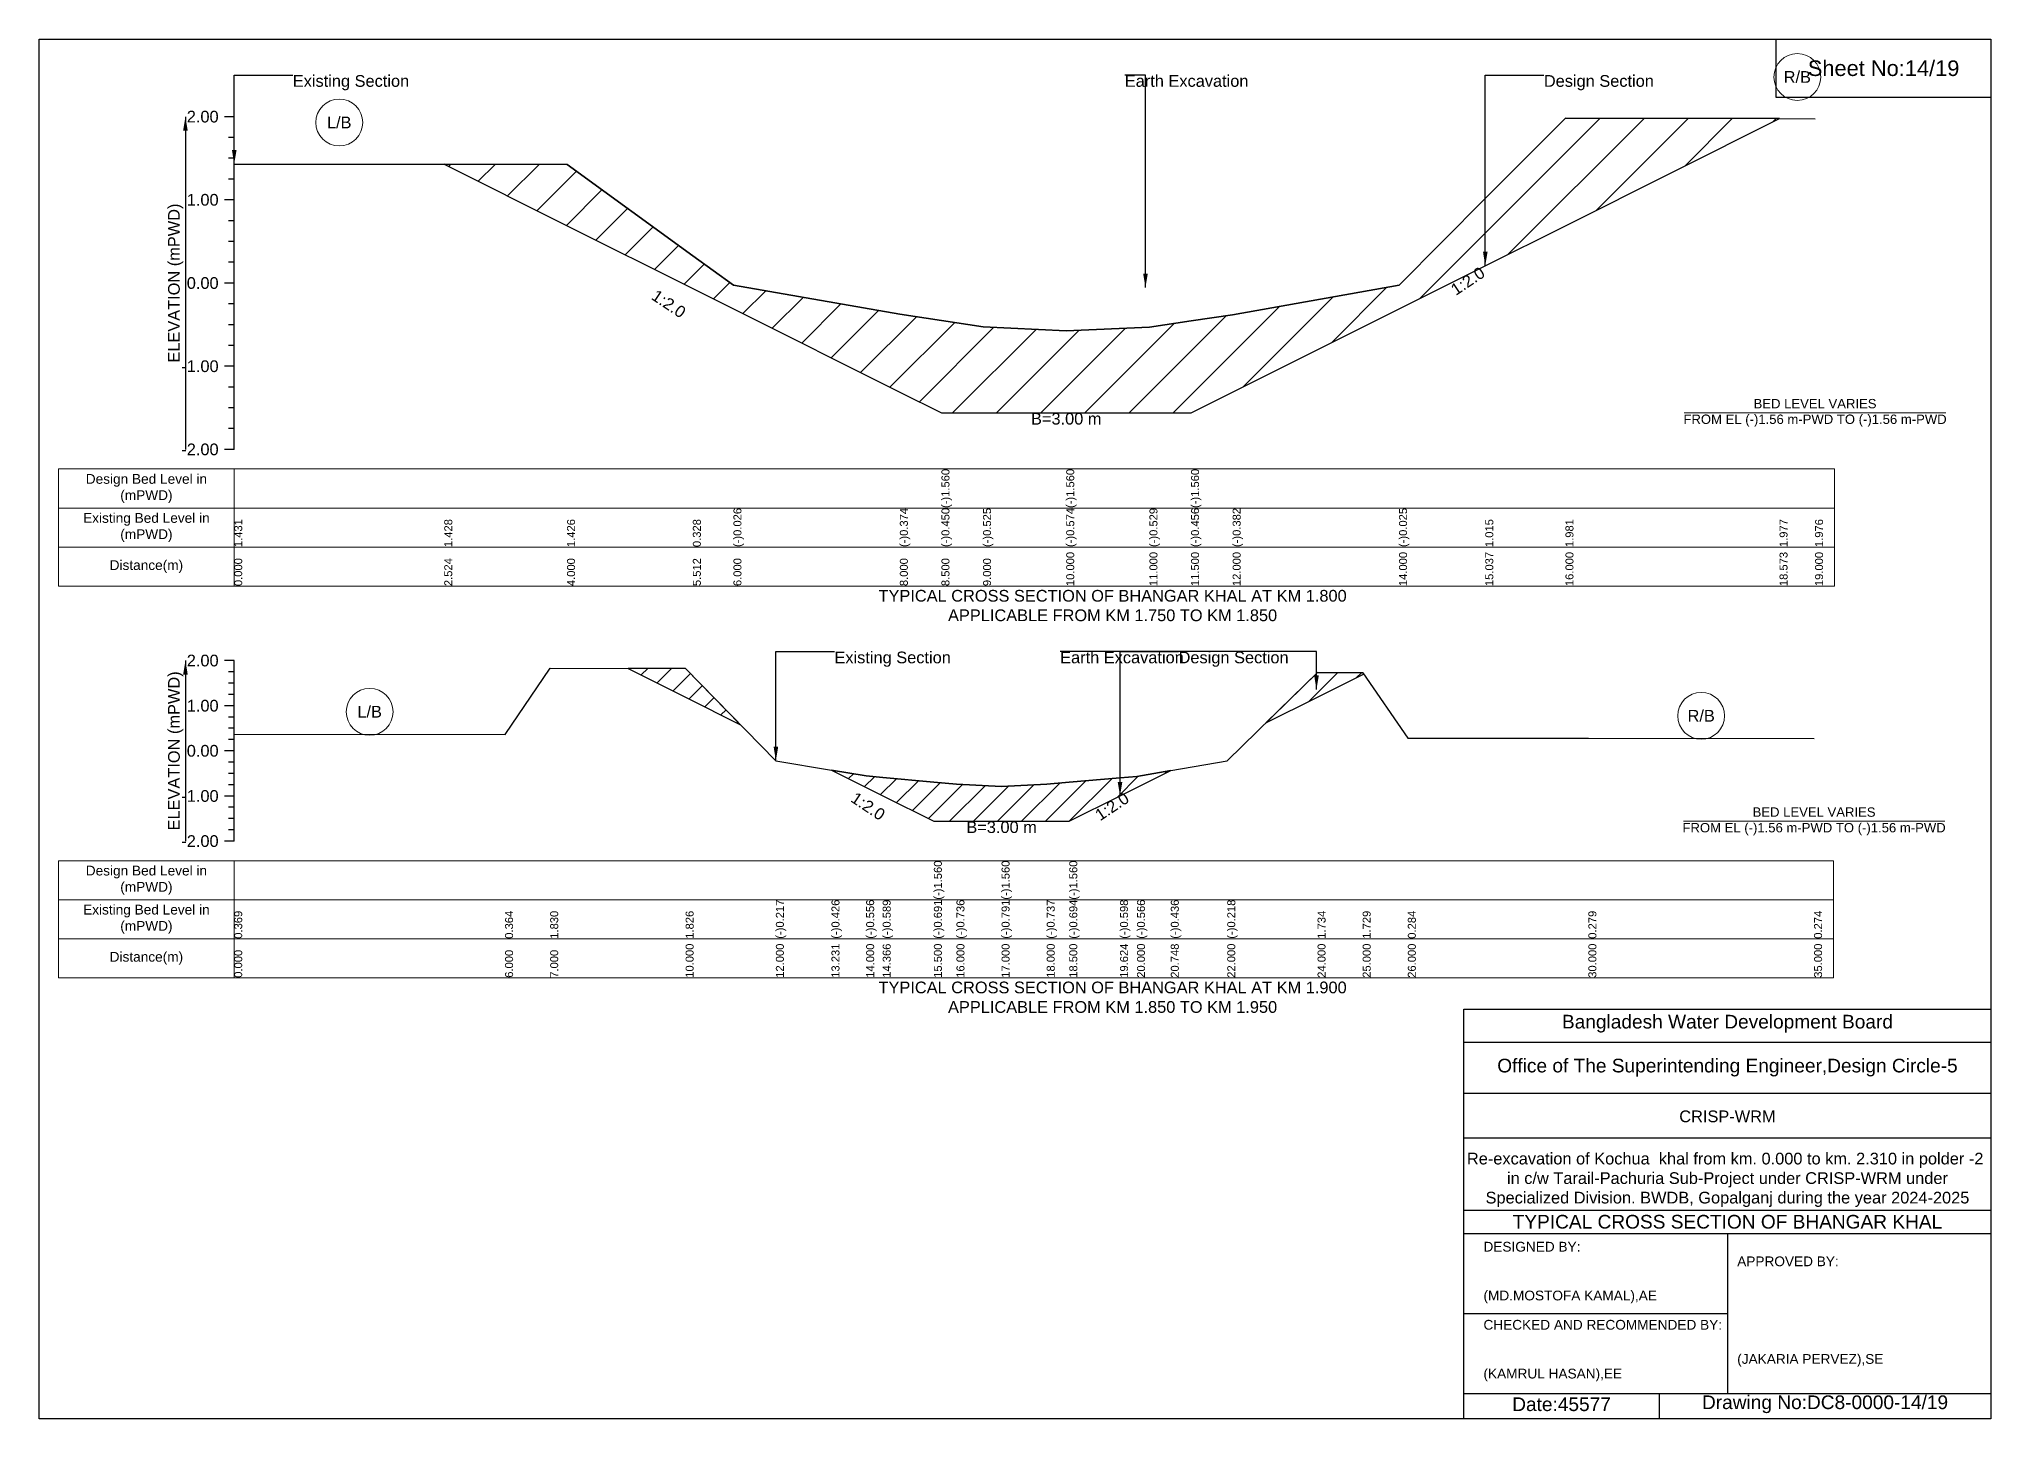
# Model space of a CAD drawing. Header units: inches. Extents: x 91000 to 288000, y -5656 to 0.
# Drawn here: x 230000 to 238000, y -5656 to 0 of the extents above; entities that cross this region are included whole.
import ezdxf

# ---------------------------------------------------------------- set-up
doc = ezdxf.new("R2010")
doc.units = ezdxf.units.IN
doc.header["$LTSCALE"] = 7
doc.header["$MEASUREMENT"] = 0
for name, color, linetype, lineweight in [('Cross section Data Border', 7, 'Continuous', 9), ('Cross Section Labels', 7, 'Continuous', 9), ('Existing_Bed_Level for Xsection', 7, 'Continuous', 25)]:
    doc.layers.add(name, color=color, linetype=linetype, lineweight=lineweight)
doc.styles.get("Standard").update_dxf_attribs({"font": 'arial.ttf'})
doc.dimstyles.get("Standard").update_dxf_attribs({"dimtxt": 0.18, "dimasz": 0.18, "dimexe": 0.18, "dimexo": 0.0625, "dimgap": 0.09, "dimtad": 0, "dimtih": 1, "dimtoh": 1, "dimdec": 4, "dimzin": 0, "dimdsep": 46, "dimtxsty": 'Standard', "dimcen": 0.09, "dimadec": 0, "dimazin": 0, "dimtfac": 1, "dimtdec": 4, "dimtofl": 0, "dimtmove": 0, "dimatfit": 3, "dimfxl": 1, "dimtolj": 1, "dimtzin": 0, "dimarcsym": 0})

msp = doc.modelspace()

# ---------------------------------------------------------------- hatches: boundary and pattern name
at = {"layer": 'Existing_Bed_Level for Xsection'}
h = msp.add_hatch(dxfattribs=at)
h.set_pattern_fill('ANSI31', color=256, scale=1023, style=0)
h.paths.add_polyline_path([(231660.8, -513.4), (232164, -765), (232679.6, -1022.8), (232846, -1106), (233528, -1447), (233698.5, -1532.2), (233869, -1532.2), (234210, -1532.2), (234551, -1532.2), (234721.5, -1532.2), (234892, -1447), (235574, -1106), (235927.5, -929.2), (236256, -765), (237133.5, -326.2), (236256, -324.7), (235927.5, -654.2), (235574, -1008.8), (234892, -1130.5), (234721.5, -1155.6), (234551, -1180.7), (234210, -1196), (233869, -1179.3), (233698.5, -1153.5), (233528, -1127.8), (232846, -1009.1), (232679.6, -888.4), (232164, -514)])
h = msp.add_hatch(dxfattribs=at)
h.set_pattern_fill('ANSI31', color=256, scale=555, style=0)
h.paths.add_polyline_path([(232414.1, -2579.5), (232650, -2697.5), (232875.6, -2810.3), (232650, -2579.9)])
h = msp.add_hatch(dxfattribs=at)
h.set_pattern_fill('ANSI31', color=256, scale=555, style=0)
h.paths.add_polyline_path([(235028.6, -2803.2), (235240, -2697.5), (235425, -2605), (235428.7, -2603.2), (235425, -2597.8), (235240, -2596.9)])
h = msp.add_hatch(dxfattribs=at)
h.set_pattern_fill('ANSI31', color=256, scale=555, style=0)
h.paths.add_polyline_path([(233247.8, -2996.4), (233390, -3067.5), (233457.7, -3101.3), (233667.5, -3206.3), (233760, -3206.3), (233945, -3206.3), (234130, -3206.3), (234222.5, -3206.3), (234430.5, -3102.3), (234500, -3067.5), (234638.5, -2998.3), (234500, -3022.4), (234430.5, -3028.3), (234222.5, -3046.1), (234130, -3054), (233945, -3064), (233760, -3053.8), (233667.5, -3045.5), (233457.7, -3026.6), (233390, -3020.5)])

# ---------------------------------------------------------------- linework, layer by layer
for points in [[(230000, 0), (238000, 0), (238000, -5656), (230000, -5656)], [(237120, 0), (238000, 0), (238000, -240), (237120, -240)]]:
    msp.add_lwpolyline(points, close=True)
for points in [[(235840, -5656), (235840, -3976), (238000, -3976)], [(235840, -4112), (238000, -4112)], [(235840, -4320), (238000, -4320)], [(235840, -4504), (238000, -4504)], [(235840, -4800), (238000, -4800)], [(235840, -4896), (238000, -4896)], [(236920, -4896), (236920, -5552)], [(235840, -5224), (236920, -5224)], [(235840, -5552), (238000, -5552)], [(236640, -5552), (236640, -5656)]]:
    msp.add_lwpolyline(points)
at = {"layer": 'Cross section Data Border'}
for points in [[(230080, -1762.3), (237359, -1762.3), (237359, -2242.3), (230080, -2242.3)], [(230080, -3367.7), (237355, -3367.7), (237355, -3847.7), (230080, -3847.7)]]:
    msp.add_lwpolyline(points, close=True, dxfattribs=at)
for points in [[(230800, -1762.3), (230800, -2242.3)], [(230080, -1922.3), (237359, -1922.3)], [(230080, -2082.3), (237359, -2082.3)], [(230800, -3367.7), (230800, -3847.7)], [(230080, -3527.7), (237355, -3527.7)], [(230080, -3687.7), (237355, -3687.7)]]:
    msp.add_lwpolyline(points, dxfattribs=at)
at = {"layer": 'Cross Section Labels'}
for points in [[(236743.2, -1532.2), (237814.8, -1532.2)], [(236739.2, -3206.3), (237810.8, -3206.3)]]:
    msp.add_lwpolyline(points, dxfattribs=at)
for centre in [(237206.3, -155.8), (231230.4, -342.3), (231355, -2757.4), (236812.5, -2774)]:
    msp.add_circle(centre, 96, dxfattribs=at)
at = {"layer": 'Existing_Bed_Level for Xsection'}
for points in [[(230800, -318.3), (230760, -318.3)], [(230800, -1682.3), (230800, -1341.3), (230800, -1000.3), (230800, -659.3), (230800, -318.3)], [(230800, -512.3), (231660.8, -513.4), (232164, -514), (232679.6, -888.4), (232846, -1009.1), (233528, -1127.8), (233698.5, -1153.5), (233698.5, -1153.5), (233869, -1179.3), (234210, -1196), (234210, -1196), (234551, -1180.7), (234721.5, -1155.6), (234721.5, -1155.6), (234892, -1130.5), (235574, -1008.8), (235927.5, -654.2), (236256, -324.7), (237133.5, -326.2), (237279, -326.4)], [(230800, -403.5), (230776, -403.5)], [(230800, -488.8), (230776, -488.8)], [(230800, -574), (230776, -574)], [(230800, -659.3), (230760, -659.3)], [(230800, -744.5), (230776, -744.5)], [(230800, -829.8), (230776, -829.8)], [(230800, -915), (230776, -915)], [(230800, -1000.3), (230760, -1000.3)], [(230800, -1085.5), (230776, -1085.5)], [(230800, -1170.8), (230776, -1170.8)], [(230800, -1256), (230776, -1256)], [(230800, -1341.3), (230760, -1341.3)], [(230800, -1426.5), (230776, -1426.5)], [(230800, -1511.8), (230776, -1511.8)], [(230800, -1597), (230776, -1597)], [(230800, -1682.3), (230760, -1682.3)], [(230800, -2547.7), (230760, -2547.7)], [(230800, -3287.7), (230800, -3102.7), (230800, -2917.7), (230800, -2732.7), (230800, -2547.7)], [(230800, -2593.9), (230776, -2593.9)], [(230800, -2849.4), (231910, -2850.3), (232095, -2579.1), (232650, -2579.9), (233020, -2957.8), (233247.8, -2996.4), (233390, -3020.5), (233457.7, -3026.6), (233667.5, -3045.5), (233667.5, -3045.5), (233760, -3053.8), (233945, -3064), (233945, -3064), (234130, -3054), (234222.5, -3046.1), (234222.5, -3046.1), (234430.5, -3028.3), (234500, -3022.4), (234638.5, -2998.3), (234870, -2958), (235240, -2596.9), (235425, -2597.8), (235610, -2865.1), (236350, -2866.1), (237275, -2867)], [(230800, -2640.2), (230776, -2640.2)], [(230800, -2686.4), (230776, -2686.4)], [(230800, -2732.7), (230760, -2732.7)], [(230800, -2778.9), (230776, -2778.9)], [(230800, -2825.2), (230776, -2825.2)], [(230800, -2871.4), (230776, -2871.4)], [(230800, -2917.7), (230760, -2917.7)], [(230800, -2963.9), (230776, -2963.9)], [(230800, -3010.2), (230776, -3010.2)], [(230800, -3102.7), (230760, -3102.7)], [(230800, -3056.4), (230776, -3056.4)], [(230800, -3148.9), (230776, -3148.9)], [(230800, -3195.2), (230776, -3195.2)], [(230800, -3241.4), (230776, -3241.4)], [(230800, -3287.7), (230760, -3287.7)]]:
    msp.add_lwpolyline(points, dxfattribs=at)
for points in [[(231660.8, -513.4), (231660.8, -513.4), (232164, -765), (232679.6, -1022.8), (232846, -1106), (233528, -1447), (233698.5, -1532.2), (233698.5, -1532.2), (233869, -1532.2), (234210, -1532.2), (234210, -1532.2), (234551, -1532.2), (234721.5, -1532.2), (234721.5, -1532.2), (234892, -1447), (235574, -1106), (235927.5, -929.2), (236256, -765), (237133.5, -326.2), (236256, -324.7), (235927.5, -654.2), (235574, -1008.8), (234892, -1130.5), (234721.5, -1155.6), (234721.5, -1155.6), (234551, -1180.7), (234210, -1196), (234210, -1196), (233869, -1179.3), (233698.5, -1153.5), (233698.5, -1153.5), (233528, -1127.8), (232846, -1009.1), (232679.6, -888.4), (232164, -514), (231660.8, -513.4)], [(232414.1, -2579.5), (232650, -2697.5), (232875.6, -2810.3), (232650, -2579.9)], [(235028.6, -2803.2), (235240, -2697.5), (235425, -2605), (235428.7, -2603.2), (235425, -2597.8), (235240, -2596.9)], [(233247.8, -2996.4), (233390, -3067.5), (233457.7, -3101.3), (233667.5, -3206.3), (233667.5, -3206.3), (233760, -3206.3), (233945, -3206.3), (233945, -3206.3), (234130, -3206.3), (234222.5, -3206.3), (234222.5, -3206.3), (234430.5, -3102.3), (234500, -3067.5), (234638.5, -2998.3), (234500, -3022.4), (234430.5, -3028.3), (234222.5, -3046.1), (234222.5, -3046.1), (234130, -3054), (233945, -3064), (233945, -3064), (233760, -3053.8), (233667.5, -3045.5), (233667.5, -3045.5), (233457.7, -3026.6), (233390, -3020.5)]]:
    msp.add_lwpolyline(points, close=True, dxfattribs=at)

# ---------------------------------------------------------------- texts
at = {"attachment_point": 5}
for s, insert, char_height in [('Sheet No:14/19', (237560, -120), 64), ('Bangladesh Water Development Board', (236920, -4036), 56), ('Office of The Superintending Engineer,Design Circle-5', (236920, -4216), 56)]:
    msp.add_mtext(s, dxfattribs=dict(at, insert=insert, char_height=char_height))
for s, insert, char_height, width, attachment_point in [('CRISP-WRM', (236920, -4416), 48, 2240, 5), ('Re-excavation of Kochua  khal from km. 0.000 to km. 2.310 in polder -2  in c/w Tarail-Pachuria Sub-Project under CRISP-WRM under Specialized Division. BWDB, Gopalganj during the year 2024-2025', (236920, -4676), 48, 2160, 5), ('TYPICAL CROSS SECTION OF BHANGAR KHAL', (236920, -4848), 56, 2240, 5), ('DESIGNED BY:^J^J^J(MD.MOSTOFA KAMAL),AE', (235920, -5056), 40, 1120, 4), ('APPROVED BY:^J^J^J^J^J^J(JAKARIA PERVEZ),SE', (236960, -5216), 40, 1120, 4), ('CHECKED AND RECOMMENDED BY:^J^J^J(KAMRUL HASAN),EE', (235920, -5376), 40, 1120, 4), ('Date:45577', (236240, -5596), 56, 1120, 5), ('Drawing No:DC8-0000-14/19', (237320, -5596), 56, 1760, 5)]:
    msp.add_mtext(s, dxfattribs=dict(insert=insert, char_height=char_height, width=width, attachment_point=attachment_point))
at = {"layer": 'Cross section Data Border', "char_height": 40, "width": 640, "attachment_point": 5}
for s, insert in [('Design Bed Level in (mPWD)', (230440, -1842.3)), ('Existing Bed Level in (mPWD)', (230440, -2002.3)), ('Distance(m)', (230440, -2162.3)), ('Design Bed Level in (mPWD)', (230440, -3447.7)), ('Existing Bed Level in (mPWD)', (230440, -3607.7)), ('Distance(m)', (230440, -3767.7))]:
    msp.add_mtext(s, dxfattribs=dict(at, insert=insert))
at = {"layer": 'Cross Section Labels'}
for s, insert, char_height, attachment_point in [('Existing Section', (231040, -147.8), 48, 1), ('Earth Excavation', (234450, -147.8), 48, 1), ('Design Section', (236167.5, -147.8), 48, 1), ('R/B', (237206.3, -155.8), 48, 5), ('L/B', (231230.4, -342.3), 48, 5), ('BED LEVEL VARIES ^JFROM EL (-)1.56 m-PWD TO (-)1.56 m-PWD', (237279, -1532.2), 38.4, 5), ('B=3.00 m', (234210, -1532.2), 48, 2), ('TYPICAL CROSS SECTION OF BHANGAR KHAL AT KM 1.800^JAPPLICABLE FROM KM 1.750 TO KM 1.850', (234400, -2322.3), 48, 5), ('Existing Section', (233260, -2510.7), 48, 1), ('Earth Excavation', (234185, -2510.7), 48, 1), ('Design Section', (234670.5, -2510.7), 48, 1), ('L/B', (231355, -2757.4), 48, 5), ('R/B', (236812.5, -2774), 48, 5), ('BED LEVEL VARIES ^JFROM EL (-)1.56 m-PWD TO (-)1.56 m-PWD', (237275, -3206.3), 38.4, 5), ('B=3.00 m', (233945, -3206.3), 48, 2), ('TYPICAL CROSS SECTION OF BHANGAR KHAL AT KM 1.900^JAPPLICABLE FROM KM 1.850 TO KM 1.950', (234400, -3927.7), 48, 5)]:
    msp.add_mtext(s, dxfattribs=dict(at, insert=insert, char_height=char_height, attachment_point=attachment_point))
at = {"layer": 'Cross Section Labels', "char_height": 48, "attachment_point": 2}
for insert, rotation in [((235842.3, -971.8), 33.69007), ((232594.4, -1065.4), 326.30993), ((233411.4, -3124.5), 326.30993), ((234384.2, -3125.4), 33.69007)]:
    msp.add_mtext('1:2.0', dxfattribs=dict(at, insert=insert, rotation=rotation))
at = {"layer": 'Existing_Bed_Level for Xsection', "char_height": 48, "attachment_point": 6}
for s, insert in [('2.00', (230736, -318.3)), ('1.00', (230736, -659.3)), ('0.00', (230736, -1000.3)), ('-1.00', (230736, -1341.3)), ('-2.00', (230736, -1682.3)), ('2.00', (230736, -2547.7)), ('1.00', (230736, -2732.7)), ('0.00', (230736, -2917.7)), ('-1.00', (230736, -3102.7)), ('-2.00', (230736, -3287.7))]:
    msp.add_mtext(s, dxfattribs=dict(at, insert=insert))
at = {"layer": 'Existing_Bed_Level for Xsection', "rotation": 90}
for s, insert, char_height, attachment_point in [('ELEVATION (mPWD)', (230560, -1000.3), 48, 5), ('(-)1.560', (233698.5, -1922.3), 32.8, 1), ('(-)1.560', (234210, -1922.3), 32.8, 1), ('(-)1.560', (234721.5, -1922.3), 32.8, 1), ('1.431', (230800, -2082.3), 32.8, 1), ('1.428', (231660.8, -2082.3), 32.8, 1), ('1.426', (232164, -2082.3), 32.8, 1), ('0.328', (232679.6, -2082.3), 32.8, 1), ('(-)0.026', (232846, -2082.3), 32.8, 1), ('(-)0.374', (233528, -2082.3), 32.8, 1), ('(-)0.450', (233698.5, -2082.3), 32.8, 1), ('(-)0.525', (233869, -2082.3), 32.8, 1), ('(-)0.574', (234210, -2082.3), 32.8, 1), ('(-)0.529', (234551, -2082.3), 32.8, 1), ('(-)0.456', (234721.5, -2082.3), 32.8, 1), ('(-)0.382', (234892, -2082.3), 32.8, 1), ('(-)0.025', (235574, -2082.3), 32.8, 1), ('1.015', (235927.5, -2082.3), 32.8, 1), ('1.981', (236256, -2082.3), 32.8, 1), ('1.977', (237133.5, -2082.3), 32.8, 1), ('1.976', (237279, -2082.3), 32.8, 1), ('0.000', (230800, -2242.3), 32.8, 1), ('2.524', (231660.8, -2242.3), 32.8, 1), ('4.000', (232164, -2242.3), 32.8, 1), ('5.512', (232679.6, -2242.3), 32.8, 1), ('6.000', (232846, -2242.3), 32.8, 1), ('8.000', (233528, -2242.3), 32.8, 1), ('8.500', (233698.5, -2242.3), 32.8, 1), ('9.000', (233869, -2242.3), 32.8, 1), ('10.000', (234210, -2242.3), 32.8, 1), ('11.000', (234551, -2242.3), 32.8, 1), ('11.500', (234721.5, -2242.3), 32.8, 1), ('12.000', (234892, -2242.3), 32.8, 1), ('14.000', (235574, -2242.3), 32.8, 1), ('15.037', (235927.5, -2242.3), 32.8, 1), ('16.000', (236256, -2242.3), 32.8, 1), ('18.573', (237133.5, -2242.3), 32.8, 1), ('19.000', (237279, -2242.3), 32.8, 1), ('ELEVATION (mPWD)', (230560, -2917.7), 48, 5), ('(-)1.560', (233667.5, -3527.7), 32.8, 1), ('(-)1.560', (233945, -3527.7), 32.8, 1), ('(-)1.560', (234222.5, -3527.7), 32.8, 1), ('0.369', (230800, -3687.7), 32.8, 1), ('0.364', (231910, -3687.7), 32.8, 1), ('1.830', (232095, -3687.7), 32.8, 1), ('1.826', (232650, -3687.7), 32.8, 1), ('(-)0.217', (233020, -3687.7), 32.8, 1), ('(-)0.426', (233247.8, -3687.7), 32.8, 1), ('(-)0.556', (233390, -3687.7), 32.8, 1), ('(-)0.589', (233457.7, -3687.7), 32.8, 1), ('(-)0.691', (233667.5, -3687.7), 32.8, 1), ('(-)0.736', (233760, -3687.7), 32.8, 1), ('(-)0.791', (233945, -3687.7), 32.8, 1), ('(-)0.737', (234130, -3687.7), 32.8, 1), ('(-)0.694', (234222.5, -3687.7), 32.8, 1), ('(-)0.598', (234430.5, -3687.7), 32.8, 1), ('(-)0.566', (234500, -3687.7), 32.8, 1), ('(-)0.436', (234638.5, -3687.7), 32.8, 1), ('(-)0.218', (234870, -3687.7), 32.8, 1), ('1.734', (235240, -3687.7), 32.8, 1), ('1.729', (235425, -3687.7), 32.8, 1), ('0.284', (235610, -3687.7), 32.8, 1), ('0.279', (236350, -3687.7), 32.8, 1), ('0.274', (237275, -3687.7), 32.8, 1), ('0.000', (230800, -3847.7), 32.8, 1), ('6.000', (231910, -3847.7), 32.8, 1), ('7.000', (232095, -3847.7), 32.8, 1), ('10.000', (232650, -3847.7), 32.8, 1), ('12.000', (233020, -3847.7), 32.8, 1), ('13.231', (233247.8, -3847.7), 32.8, 1), ('14.000', (233390, -3847.7), 32.8, 1), ('14.366', (233457.7, -3847.7), 32.8, 1), ('15.500', (233667.5, -3847.7), 32.8, 1), ('16.000', (233760, -3847.7), 32.8, 1), ('17.000', (233945, -3847.7), 32.8, 1), ('18.000', (234130, -3847.7), 32.8, 1), ('18.500', (234222.5, -3847.7), 32.8, 1), ('19.624', (234430.5, -3847.7), 32.8, 1), ('20.000', (234500, -3847.7), 32.8, 1), ('20.748', (234638.5, -3847.7), 32.8, 1), ('22.000', (234870, -3847.7), 32.8, 1), ('24.000', (235240, -3847.7), 32.8, 1), ('25.000', (235425, -3847.7), 32.8, 1), ('26.000', (235610, -3847.7), 32.8, 1), ('30.000', (236350, -3847.7), 32.8, 1), ('35.000', (237275, -3847.7), 32.8, 1)]:
    msp.add_mtext(s, dxfattribs=dict(at, insert=insert, char_height=char_height, attachment_point=attachment_point))

# ---------------------------------------------------------------- leaders
at = {"layer": 'Cross Section Labels', "annotation_type": 0, "has_hookline": 1}
for points, hookline_direction, text_width in [([(230800, -512.3), (230800, -147.8), (231039.9, -147.8)], 0, 467.2), ([(234534.8, -1018.8), (234534.8, -147.8), (234449.9, -147.8)], 0, 497), ([(235927.5, -929.2), (235927.5, -147.8), (236167.4, -147.8)], 0, 441.2), ([(233020, -2957.8), (233020, -2510.7), (233259.9, -2510.7)], 0, 467.2), ([(235235.6, -2666.1), (235235.6, -2510.7), (234185.1, -2510.7)], 1, 497), ([(234430.5, -3102.3), (234430.5, -2510.7), (234670.4, -2510.7)], 0, 441.2)]:
    msp.add_leader(points, dimstyle='Standard', override={"dimasz": 57.6}, dxfattribs=dict(at, hookline_direction=hookline_direction, text_width=text_width))
at = {"layer": 'Existing_Bed_Level for Xsection'}
for points in [[(230600, -318.3), (230600, -1682.3)], [(230600, -2547.7), (230600, -3287.7)]]:
    msp.add_leader(points, dimstyle='Standard', override={"dimasz": 57.6}, dxfattribs=at)

doc.saveas('drawing.dxf')
